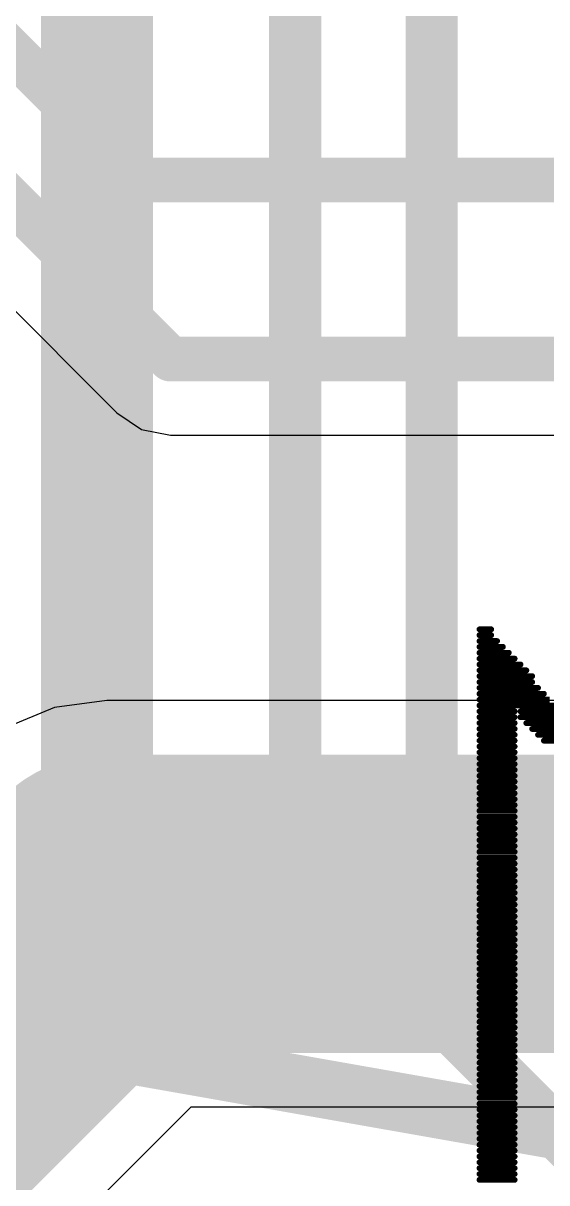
# Model space of a CAD drawing. Header units: inches. Extents: x -8 to 386, y -12 to 64.
# Drawn here: x 3.968 to 5.752, y -2.677 to 1.271 of the extents above; entities that cross this region are included whole.
import ezdxf

# ---------------------------------------------------------------- set-up
doc = ezdxf.new("R2010")
doc.units = ezdxf.units.IN
for name, color, linetype in [('Board_outline', 216, 'Continuous'), ('Bottom Layer', 5, 'Continuous'), ('Bottom Overlay', 54, 'Continuous'), ('Top Layer', 1, 'Continuous'), ('Top Overlay', 2, 'Continuous')]:
    doc.layers.add(name, color=color, linetype=linetype)

msp = doc.modelspace()

# ---------------------------------------------------------------- linework, layer by layer
at = {"layer": 'Board_outline'}
msp.add_lwpolyline([(37.5368, 13.3604, 0.254, 0.254, 1), (-7.4632, 13.3604, 0.254, 0.254, 1)], format="xyseb", close=True, dxfattribs=at)
at = {"layer": 'Bottom Layer'}
for points in [[(5.3594, -1.4224, 0.1778, 0.1778, 0), (5.3594, 3.1496, 0.1778, 0.1778, 0)], [(4.8946, -1.6149, 0.1778, 0.1778, 0), (4.8946, 2.9571, 0.1778, 0.1778, 0)], [(4.2193, -1.7614, 0.381, 0.381, 0), (4.2193, 1.7243, 0.381, 0.381, 0)], [(5.3594, -1.4224, 0.1778, 0.1778, 0), (6.2992, -2.3622, 0.1778, 0.1778, 0)], [(4.8946, -1.6149, 0.1778, 0.1778, 0), (6.1067, -2.827, 0.1778, 0.1778, 0)], [(2.732, -3.2488, 0.381, 0.381, 0), (4.2193, -1.7614, 0.381, 0.381, 0)]]:
    msp.add_lwpolyline(points, format="xyseb", dxfattribs=at)
for points in [[(5.3149, -1.4224, 0.0889, 0.0889, 1), (5.4038, -1.4224, 0.0889, 0.0889, 1)], [(5.3149, -1.4224, 0.0889, 0.0889, 1), (5.4038, -1.4224, 0.0889, 0.0889, 1)], [(4.8501, -1.6149, 0.0889, 0.0889, 1), (4.939, -1.6149, 0.0889, 0.0889, 1)], [(4.8501, -1.6149, 0.0889, 0.0889, 1), (4.939, -1.6149, 0.0889, 0.0889, 1)], [(4.1241, -1.7614, 0.1905, 0.1905, 1), (4.3146, -1.7614, 0.1905, 0.1905, 1)], [(4.1241, -1.7614, 0.1905, 0.1905, 1), (4.3146, -1.7614, 0.1905, 0.1905, 1)]]:
    msp.add_lwpolyline(points, format="xyseb", close=True, dxfattribs=at)
at = {"layer": 'Bottom Overlay'}
for points in [[(5.5223, -0.7931, 0.0199, 0.0199, 0), (5.5621, -0.7931, 0.0199, 0.0199, 0)], [(5.5223, -0.813, 0.0199, 0.0199, 0), (5.5621, -0.813, 0.0199, 0.0199, 0)], [(5.5223, -0.833, 0.0199, 0.0199, 0), (5.5821, -0.833, 0.0199, 0.0199, 0)], [(5.5223, -0.8529, 0.0199, 0.0199, 0), (5.602, -0.8529, 0.0199, 0.0199, 0)], [(5.5223, -0.8729, 0.0199, 0.0199, 0), (5.622, -0.8729, 0.0199, 0.0199, 0)], [(5.5223, -0.8928, 0.0199, 0.0199, 0), (5.6419, -0.8928, 0.0199, 0.0199, 0)], [(5.5223, -0.9127, 0.0199, 0.0199, 0), (5.6618, -0.9127, 0.0199, 0.0199, 0)], [(5.5223, -0.9327, 0.0199, 0.0199, 0), (5.6818, -0.9327, 0.0199, 0.0199, 0)], [(5.5223, -0.9526, 0.0199, 0.0199, 0), (5.7017, -0.9526, 0.0199, 0.0199, 0)], [(5.5223, -0.9726, 0.0199, 0.0199, 0), (5.7017, -0.9726, 0.0199, 0.0199, 0)], [(5.5223, -0.9925, 0.0199, 0.0199, 0), (5.7217, -0.9925, 0.0199, 0.0199, 0)], [(5.5223, -1.0124, 0.0199, 0.0199, 0), (5.7416, -1.0124, 0.0199, 0.0199, 0)], [(5.5223, -1.0324, 0.0199, 0.0199, 0), (5.7615, -1.0324, 0.0199, 0.0199, 0)], [(5.5223, -1.0523, 0.0199, 0.0199, 0), (5.7815, -1.0523, 0.0199, 0.0199, 0)], [(5.5223, -1.0723, 0.0199, 0.0199, 0), (5.6419, -1.0723, 0.0199, 0.0199, 0)], [(5.6618, -1.0723, 0.0199, 0.0199, 0), (5.8014, -1.0723, 0.0199, 0.0199, 0)], [(5.5223, -1.0922, 0.0199, 0.0199, 0), (5.6419, -1.0922, 0.0199, 0.0199, 0)], [(5.5223, -1.1121, 0.0199, 0.0199, 0), (5.6419, -1.1121, 0.0199, 0.0199, 0)], [(5.6618, -1.0922, 0.0199, 0.0199, 0), (5.8014, -1.0922, 0.0199, 0.0199, 0)], [(5.6818, -1.1121, 0.0199, 0.0199, 0), (5.8214, -1.1121, 0.0199, 0.0199, 0)], [(5.5223, -1.1321, 0.0199, 0.0199, 0), (5.6419, -1.1321, 0.0199, 0.0199, 0)], [(5.5223, -1.152, 0.0199, 0.0199, 0), (5.6419, -1.152, 0.0199, 0.0199, 0)], [(5.7017, -1.1321, 0.0199, 0.0199, 0), (5.8413, -1.1321, 0.0199, 0.0199, 0)], [(5.7217, -1.152, 0.0199, 0.0199, 0), (5.8612, -1.152, 0.0199, 0.0199, 0)], [(5.5223, -1.172, 0.0199, 0.0199, 0), (5.6419, -1.172, 0.0199, 0.0199, 0)], [(5.5223, -1.1919, 0.0199, 0.0199, 0), (5.6419, -1.1919, 0.0199, 0.0199, 0)], [(5.7416, -1.172, 0.0199, 0.0199, 0), (5.8812, -1.172, 0.0199, 0.0199, 0)], [(5.5223, -1.2118, 0.0199, 0.0199, 0), (5.6419, -1.2118, 0.0199, 0.0199, 0)], [(5.5223, -1.2318, 0.0199, 0.0199, 0), (5.6419, -1.2318, 0.0199, 0.0199, 0)], [(5.5223, -1.2517, 0.0199, 0.0199, 0), (5.6419, -1.2517, 0.0199, 0.0199, 0)], [(5.5223, -1.2717, 0.0199, 0.0199, 0), (5.6419, -1.2717, 0.0199, 0.0199, 0)], [(5.5223, -1.2916, 0.0199, 0.0199, 0), (5.6419, -1.2916, 0.0199, 0.0199, 0)], [(5.5223, -1.3115, 0.0199, 0.0199, 0), (5.6419, -1.3115, 0.0199, 0.0199, 0)], [(5.5223, -1.3315, 0.0199, 0.0199, 0), (5.6419, -1.3315, 0.0199, 0.0199, 0)], [(5.5223, -1.3514, 0.0199, 0.0199, 0), (5.6419, -1.3514, 0.0199, 0.0199, 0)], [(5.5223, -1.3714, 0.0199, 0.0199, 0), (5.6419, -1.3714, 0.0199, 0.0199, 0)], [(5.5223, -1.3913, 0.0199, 0.0199, 0), (5.6419, -1.3913, 0.0199, 0.0199, 0)], [(5.5223, -1.4112, 0.0199, 0.0199, 0), (5.6419, -1.4112, 0.0199, 0.0199, 0)], [(5.5223, -1.4312, 0.0199, 0.0199, 0), (5.6419, -1.4312, 0.0199, 0.0199, 0)], [(5.5223, -1.4511, 0.0199, 0.0199, 0), (5.6419, -1.4511, 0.0199, 0.0199, 0)], [(5.5223, -1.4711, 0.0199, 0.0199, 0), (5.6419, -1.4711, 0.0199, 0.0199, 0)], [(5.5223, -1.491, 0.0199, 0.0199, 0), (5.6419, -1.491, 0.0199, 0.0199, 0)], [(5.5223, -1.5109, 0.0199, 0.0199, 0), (5.6419, -1.5109, 0.0199, 0.0199, 0)], [(5.5223, -1.5309, 0.0199, 0.0199, 0), (5.6419, -1.5309, 0.0199, 0.0199, 0)], [(5.5223, -1.5508, 0.0199, 0.0199, 0), (5.6419, -1.5508, 0.0199, 0.0199, 0)], [(5.5223, -1.5708, 0.0199, 0.0199, 0), (5.6419, -1.5708, 0.0199, 0.0199, 0)], [(5.5223, -1.5907, 0.0199, 0.0199, 0), (5.6419, -1.5907, 0.0199, 0.0199, 0)], [(5.5223, -1.6106, 0.0199, 0.0199, 0), (5.6419, -1.6106, 0.0199, 0.0199, 0)], [(5.5223, -1.6306, 0.0199, 0.0199, 0), (5.6419, -1.6306, 0.0199, 0.0199, 0)], [(5.5223, -1.6505, 0.0199, 0.0199, 0), (5.6419, -1.6505, 0.0199, 0.0199, 0)], [(5.5223, -1.6705, 0.0199, 0.0199, 0), (5.6419, -1.6705, 0.0199, 0.0199, 0)], [(5.5223, -1.6904, 0.0199, 0.0199, 0), (5.6419, -1.6904, 0.0199, 0.0199, 0)], [(5.5223, -1.7103, 0.0199, 0.0199, 0), (5.6419, -1.7103, 0.0199, 0.0199, 0)], [(5.5223, -1.7303, 0.0199, 0.0199, 0), (5.6419, -1.7303, 0.0199, 0.0199, 0)], [(5.5223, -1.7502, 0.0199, 0.0199, 0), (5.6419, -1.7502, 0.0199, 0.0199, 0)], [(5.5223, -1.7702, 0.0199, 0.0199, 0), (5.6419, -1.7702, 0.0199, 0.0199, 0)], [(5.5223, -1.7901, 0.0199, 0.0199, 0), (5.6419, -1.7901, 0.0199, 0.0199, 0)], [(5.5223, -1.81, 0.0199, 0.0199, 0), (5.6419, -1.81, 0.0199, 0.0199, 0)], [(5.5223, -1.83, 0.0199, 0.0199, 0), (5.6419, -1.83, 0.0199, 0.0199, 0)], [(5.5223, -1.8499, 0.0199, 0.0199, 0), (5.6419, -1.8499, 0.0199, 0.0199, 0)], [(5.5223, -1.8699, 0.0199, 0.0199, 0), (5.6419, -1.8699, 0.0199, 0.0199, 0)], [(5.5223, -1.8898, 0.0199, 0.0199, 0), (5.6419, -1.8898, 0.0199, 0.0199, 0)], [(5.5223, -1.9097, 0.0199, 0.0199, 0), (5.6419, -1.9097, 0.0199, 0.0199, 0)], [(5.5223, -1.9297, 0.0199, 0.0199, 0), (5.6419, -1.9297, 0.0199, 0.0199, 0)], [(5.5223, -1.9496, 0.0199, 0.0199, 0), (5.6419, -1.9496, 0.0199, 0.0199, 0)], [(5.5223, -1.9696, 0.0199, 0.0199, 0), (5.6419, -1.9696, 0.0199, 0.0199, 0)], [(5.5223, -1.9895, 0.0199, 0.0199, 0), (5.6419, -1.9895, 0.0199, 0.0199, 0)], [(5.5223, -2.0094, 0.0199, 0.0199, 0), (5.6419, -2.0094, 0.0199, 0.0199, 0)], [(5.5223, -2.0294, 0.0199, 0.0199, 0), (5.6419, -2.0294, 0.0199, 0.0199, 0)], [(5.5223, -2.0493, 0.0199, 0.0199, 0), (5.6419, -2.0493, 0.0199, 0.0199, 0)], [(5.5223, -2.0693, 0.0199, 0.0199, 0), (5.6419, -2.0693, 0.0199, 0.0199, 0)], [(5.5223, -2.0892, 0.0199, 0.0199, 0), (5.6419, -2.0892, 0.0199, 0.0199, 0)], [(5.5223, -2.1091, 0.0199, 0.0199, 0), (5.6419, -2.1091, 0.0199, 0.0199, 0)], [(5.5223, -2.1291, 0.0199, 0.0199, 0), (5.6419, -2.1291, 0.0199, 0.0199, 0)], [(5.5223, -2.149, 0.0199, 0.0199, 0), (5.6419, -2.149, 0.0199, 0.0199, 0)], [(5.5223, -2.169, 0.0199, 0.0199, 0), (5.6419, -2.169, 0.0199, 0.0199, 0)], [(5.5223, -2.1889, 0.0199, 0.0199, 0), (5.6419, -2.1889, 0.0199, 0.0199, 0)], [(5.5223, -2.2089, 0.0199, 0.0199, 0), (5.6419, -2.2089, 0.0199, 0.0199, 0)], [(5.5223, -2.2288, 0.0199, 0.0199, 0), (5.6419, -2.2288, 0.0199, 0.0199, 0)], [(5.5223, -2.2487, 0.0199, 0.0199, 0), (5.6419, -2.2487, 0.0199, 0.0199, 0)], [(5.5223, -2.2687, 0.0199, 0.0199, 0), (5.6419, -2.2687, 0.0199, 0.0199, 0)], [(5.5223, -2.2886, 0.0199, 0.0199, 0), (5.6419, -2.2886, 0.0199, 0.0199, 0)], [(5.5223, -2.3086, 0.0199, 0.0199, 0), (5.6419, -2.3086, 0.0199, 0.0199, 0)], [(5.5223, -2.3285, 0.0199, 0.0199, 0), (5.6419, -2.3285, 0.0199, 0.0199, 0)], [(5.5223, -2.3484, 0.0199, 0.0199, 0), (5.6419, -2.3484, 0.0199, 0.0199, 0)], [(5.5223, -2.3684, 0.0199, 0.0199, 0), (5.6419, -2.3684, 0.0199, 0.0199, 0)], [(5.5223, -2.3883, 0.0199, 0.0199, 0), (5.6419, -2.3883, 0.0199, 0.0199, 0)], [(5.5223, -2.4083, 0.0199, 0.0199, 0), (5.6419, -2.4083, 0.0199, 0.0199, 0)], [(5.5223, -2.4282, 0.0199, 0.0199, 0), (5.6419, -2.4282, 0.0199, 0.0199, 0)], [(5.5223, -2.4481, 0.0199, 0.0199, 0), (5.6419, -2.4481, 0.0199, 0.0199, 0)], [(5.5223, -2.4681, 0.0199, 0.0199, 0), (5.6419, -2.4681, 0.0199, 0.0199, 0)], [(5.5223, -2.488, 0.0199, 0.0199, 0), (5.6419, -2.488, 0.0199, 0.0199, 0)], [(5.5223, -2.508, 0.0199, 0.0199, 0), (5.6419, -2.508, 0.0199, 0.0199, 0)], [(5.5223, -2.5279, 0.0199, 0.0199, 0), (5.6419, -2.5279, 0.0199, 0.0199, 0)], [(5.5223, -2.5478, 0.0199, 0.0199, 0), (5.6419, -2.5478, 0.0199, 0.0199, 0)], [(5.5223, -2.5678, 0.0199, 0.0199, 0), (5.6419, -2.5678, 0.0199, 0.0199, 0)], [(5.5223, -2.5877, 0.0199, 0.0199, 0), (5.6419, -2.5877, 0.0199, 0.0199, 0)], [(5.5223, -2.6077, 0.0199, 0.0199, 0), (5.6419, -2.6077, 0.0199, 0.0199, 0)], [(5.5223, -2.6276, 0.0199, 0.0199, 0), (5.6419, -2.6276, 0.0199, 0.0199, 0)], [(5.5223, -2.6475, 0.0199, 0.0199, 0), (5.6419, -2.6475, 0.0199, 0.0199, 0)], [(5.5223, -2.6675, 0.0199, 0.0199, 0), (5.6419, -2.6675, 0.0199, 0.0199, 0)]]:
    msp.add_lwpolyline(points, format="xyseb", dxfattribs=at)
for points in [[(5.5173, -0.7931, 0.00997, 0.00997, 1), (5.5272, -0.7931, 0.00997, 0.00997, 1)], [(5.5571, -0.7931, 0.00997, 0.00997, 1), (5.5671, -0.7931, 0.00997, 0.00997, 1)], [(5.5173, -0.813, 0.00997, 0.00997, 1), (5.5272, -0.813, 0.00997, 0.00997, 1)], [(5.5173, -0.833, 0.00997, 0.00997, 1), (5.5272, -0.833, 0.00997, 0.00997, 1)], [(5.5571, -0.813, 0.00997, 0.00997, 1), (5.5671, -0.813, 0.00997, 0.00997, 1)], [(5.5771, -0.833, 0.00997, 0.00997, 1), (5.5871, -0.833, 0.00997, 0.00997, 1)], [(5.5173, -0.8529, 0.00997, 0.00997, 1), (5.5272, -0.8529, 0.00997, 0.00997, 1)], [(5.5173, -0.8729, 0.00997, 0.00997, 1), (5.5272, -0.8729, 0.00997, 0.00997, 1)], [(5.597, -0.8529, 0.00997, 0.00997, 1), (5.607, -0.8529, 0.00997, 0.00997, 1)], [(5.617, -0.8729, 0.00997, 0.00997, 1), (5.6269, -0.8729, 0.00997, 0.00997, 1)], [(5.5173, -0.8928, 0.00997, 0.00997, 1), (5.5272, -0.8928, 0.00997, 0.00997, 1)], [(5.5173, -0.9127, 0.00997, 0.00997, 1), (5.5272, -0.9127, 0.00997, 0.00997, 1)], [(5.6369, -0.8928, 0.00997, 0.00997, 1), (5.6469, -0.8928, 0.00997, 0.00997, 1)], [(5.6569, -0.9127, 0.00997, 0.00997, 1), (5.6668, -0.9127, 0.00997, 0.00997, 1)], [(5.5173, -0.9327, 0.00997, 0.00997, 1), (5.5272, -0.9327, 0.00997, 0.00997, 1)], [(5.5173, -0.9526, 0.00997, 0.00997, 1), (5.5272, -0.9526, 0.00997, 0.00997, 1)], [(5.6768, -0.9327, 0.00997, 0.00997, 1), (5.6868, -0.9327, 0.00997, 0.00997, 1)], [(5.6967, -0.9526, 0.00997, 0.00997, 1), (5.7067, -0.9526, 0.00997, 0.00997, 1)], [(5.5173, -0.9726, 0.00997, 0.00997, 1), (5.5272, -0.9726, 0.00997, 0.00997, 1)], [(5.5173, -0.9925, 0.00997, 0.00997, 1), (5.5272, -0.9925, 0.00997, 0.00997, 1)], [(5.6967, -0.9726, 0.00997, 0.00997, 1), (5.7067, -0.9726, 0.00997, 0.00997, 1)], [(5.7167, -0.9925, 0.00997, 0.00997, 1), (5.7266, -0.9925, 0.00997, 0.00997, 1)], [(5.5173, -1.0124, 0.00997, 0.00997, 1), (5.5272, -1.0124, 0.00997, 0.00997, 1)], [(5.5173, -1.0324, 0.00997, 0.00997, 1), (5.5272, -1.0324, 0.00997, 0.00997, 1)], [(5.7366, -1.0124, 0.00997, 0.00997, 1), (5.7466, -1.0124, 0.00997, 0.00997, 1)], [(5.5173, -1.0523, 0.00997, 0.00997, 1), (5.5272, -1.0523, 0.00997, 0.00997, 1)], [(5.5173, -1.0723, 0.00997, 0.00997, 1), (5.5272, -1.0723, 0.00997, 0.00997, 1)], [(5.6369, -1.0723, 0.00997, 0.00997, 1), (5.6469, -1.0723, 0.00997, 0.00997, 1)], [(5.6569, -1.0723, 0.00997, 0.00997, 1), (5.6668, -1.0723, 0.00997, 0.00997, 1)], [(5.5173, -1.0922, 0.00997, 0.00997, 1), (5.5272, -1.0922, 0.00997, 0.00997, 1)], [(5.5173, -1.1121, 0.00997, 0.00997, 1), (5.5272, -1.1121, 0.00997, 0.00997, 1)], [(5.6369, -1.0922, 0.00997, 0.00997, 1), (5.6469, -1.0922, 0.00997, 0.00997, 1)], [(5.6369, -1.1121, 0.00997, 0.00997, 1), (5.6469, -1.1121, 0.00997, 0.00997, 1)], [(5.6569, -1.0922, 0.00997, 0.00997, 1), (5.6668, -1.0922, 0.00997, 0.00997, 1)], [(5.6768, -1.1121, 0.00997, 0.00997, 1), (5.6868, -1.1121, 0.00997, 0.00997, 1)], [(5.5173, -1.1321, 0.00997, 0.00997, 1), (5.5272, -1.1321, 0.00997, 0.00997, 1)], [(5.5173, -1.152, 0.00997, 0.00997, 1), (5.5272, -1.152, 0.00997, 0.00997, 1)], [(5.6369, -1.1321, 0.00997, 0.00997, 1), (5.6469, -1.1321, 0.00997, 0.00997, 1)], [(5.6369, -1.152, 0.00997, 0.00997, 1), (5.6469, -1.152, 0.00997, 0.00997, 1)], [(5.6967, -1.1321, 0.00997, 0.00997, 1), (5.7067, -1.1321, 0.00997, 0.00997, 1)], [(5.7167, -1.152, 0.00997, 0.00997, 1), (5.7266, -1.152, 0.00997, 0.00997, 1)], [(5.5173, -1.172, 0.00997, 0.00997, 1), (5.5272, -1.172, 0.00997, 0.00997, 1)], [(5.5173, -1.1919, 0.00997, 0.00997, 1), (5.5272, -1.1919, 0.00997, 0.00997, 1)], [(5.6369, -1.172, 0.00997, 0.00997, 1), (5.6469, -1.172, 0.00997, 0.00997, 1)], [(5.6369, -1.1919, 0.00997, 0.00997, 1), (5.6469, -1.1919, 0.00997, 0.00997, 1)], [(5.7366, -1.172, 0.00997, 0.00997, 1), (5.7466, -1.172, 0.00997, 0.00997, 1)], [(5.5173, -1.2118, 0.00997, 0.00997, 1), (5.5272, -1.2118, 0.00997, 0.00997, 1)], [(5.5173, -1.2318, 0.00997, 0.00997, 1), (5.5272, -1.2318, 0.00997, 0.00997, 1)], [(5.6369, -1.2118, 0.00997, 0.00997, 1), (5.6469, -1.2118, 0.00997, 0.00997, 1)], [(5.6369, -1.2318, 0.00997, 0.00997, 1), (5.6469, -1.2318, 0.00997, 0.00997, 1)], [(5.5173, -1.2517, 0.00997, 0.00997, 1), (5.5272, -1.2517, 0.00997, 0.00997, 1)], [(5.5173, -1.2717, 0.00997, 0.00997, 1), (5.5272, -1.2717, 0.00997, 0.00997, 1)], [(5.6369, -1.2517, 0.00997, 0.00997, 1), (5.6469, -1.2517, 0.00997, 0.00997, 1)], [(5.6369, -1.2717, 0.00997, 0.00997, 1), (5.6469, -1.2717, 0.00997, 0.00997, 1)], [(5.5173, -1.2916, 0.00997, 0.00997, 1), (5.5272, -1.2916, 0.00997, 0.00997, 1)], [(5.5173, -1.3115, 0.00997, 0.00997, 1), (5.5272, -1.3115, 0.00997, 0.00997, 1)], [(5.6369, -1.2916, 0.00997, 0.00997, 1), (5.6469, -1.2916, 0.00997, 0.00997, 1)], [(5.6369, -1.3115, 0.00997, 0.00997, 1), (5.6469, -1.3115, 0.00997, 0.00997, 1)], [(5.5173, -1.3315, 0.00997, 0.00997, 1), (5.5272, -1.3315, 0.00997, 0.00997, 1)], [(5.5173, -1.3514, 0.00997, 0.00997, 1), (5.5272, -1.3514, 0.00997, 0.00997, 1)], [(5.6369, -1.3315, 0.00997, 0.00997, 1), (5.6469, -1.3315, 0.00997, 0.00997, 1)], [(5.6369, -1.3514, 0.00997, 0.00997, 1), (5.6469, -1.3514, 0.00997, 0.00997, 1)], [(5.5173, -1.3714, 0.00997, 0.00997, 1), (5.5272, -1.3714, 0.00997, 0.00997, 1)], [(5.5173, -1.3913, 0.00997, 0.00997, 1), (5.5272, -1.3913, 0.00997, 0.00997, 1)], [(5.6369, -1.3714, 0.00997, 0.00997, 1), (5.6469, -1.3714, 0.00997, 0.00997, 1)], [(5.6369, -1.3913, 0.00997, 0.00997, 1), (5.6469, -1.3913, 0.00997, 0.00997, 1)], [(5.5173, -1.4112, 0.00997, 0.00997, 1), (5.5272, -1.4112, 0.00997, 0.00997, 1)], [(5.5173, -1.4312, 0.00997, 0.00997, 1), (5.5272, -1.4312, 0.00997, 0.00997, 1)], [(5.6369, -1.4112, 0.00997, 0.00997, 1), (5.6469, -1.4112, 0.00997, 0.00997, 1)], [(5.6369, -1.4312, 0.00997, 0.00997, 1), (5.6469, -1.4312, 0.00997, 0.00997, 1)], [(5.5173, -1.4511, 0.00997, 0.00997, 1), (5.5272, -1.4511, 0.00997, 0.00997, 1)], [(5.6369, -1.4511, 0.00997, 0.00997, 1), (5.6469, -1.4511, 0.00997, 0.00997, 1)], [(5.5173, -1.4711, 0.00997, 0.00997, 1), (5.5272, -1.4711, 0.00997, 0.00997, 1)], [(5.5173, -1.491, 0.00997, 0.00997, 1), (5.5272, -1.491, 0.00997, 0.00997, 1)], [(5.6369, -1.4711, 0.00997, 0.00997, 1), (5.6469, -1.4711, 0.00997, 0.00997, 1)], [(5.6369, -1.491, 0.00997, 0.00997, 1), (5.6469, -1.491, 0.00997, 0.00997, 1)], [(5.5173, -1.5109, 0.00997, 0.00997, 1), (5.5272, -1.5109, 0.00997, 0.00997, 1)], [(5.5173, -1.5309, 0.00997, 0.00997, 1), (5.5272, -1.5309, 0.00997, 0.00997, 1)], [(5.6369, -1.5109, 0.00997, 0.00997, 1), (5.6469, -1.5109, 0.00997, 0.00997, 1)], [(5.6369, -1.5309, 0.00997, 0.00997, 1), (5.6469, -1.5309, 0.00997, 0.00997, 1)], [(5.5173, -1.5508, 0.00997, 0.00997, 1), (5.5272, -1.5508, 0.00997, 0.00997, 1)], [(5.5173, -1.5708, 0.00997, 0.00997, 1), (5.5272, -1.5708, 0.00997, 0.00997, 1)], [(5.6369, -1.5508, 0.00997, 0.00997, 1), (5.6469, -1.5508, 0.00997, 0.00997, 1)], [(5.6369, -1.5708, 0.00997, 0.00997, 1), (5.6469, -1.5708, 0.00997, 0.00997, 1)], [(5.5173, -1.5907, 0.00997, 0.00997, 1), (5.5272, -1.5907, 0.00997, 0.00997, 1)], [(5.5173, -1.6106, 0.00997, 0.00997, 1), (5.5272, -1.6106, 0.00997, 0.00997, 1)], [(5.6369, -1.5907, 0.00997, 0.00997, 1), (5.6469, -1.5907, 0.00997, 0.00997, 1)], [(5.6369, -1.6106, 0.00997, 0.00997, 1), (5.6469, -1.6106, 0.00997, 0.00997, 1)], [(5.5173, -1.6306, 0.00997, 0.00997, 1), (5.5272, -1.6306, 0.00997, 0.00997, 1)], [(5.5173, -1.6505, 0.00997, 0.00997, 1), (5.5272, -1.6505, 0.00997, 0.00997, 1)], [(5.6369, -1.6306, 0.00997, 0.00997, 1), (5.6469, -1.6306, 0.00997, 0.00997, 1)], [(5.6369, -1.6505, 0.00997, 0.00997, 1), (5.6469, -1.6505, 0.00997, 0.00997, 1)], [(5.5173, -1.6705, 0.00997, 0.00997, 1), (5.5272, -1.6705, 0.00997, 0.00997, 1)], [(5.5173, -1.6904, 0.00997, 0.00997, 1), (5.5272, -1.6904, 0.00997, 0.00997, 1)], [(5.6369, -1.6705, 0.00997, 0.00997, 1), (5.6469, -1.6705, 0.00997, 0.00997, 1)], [(5.6369, -1.6904, 0.00997, 0.00997, 1), (5.6469, -1.6904, 0.00997, 0.00997, 1)], [(5.5173, -1.7103, 0.00997, 0.00997, 1), (5.5272, -1.7103, 0.00997, 0.00997, 1)], [(5.5173, -1.7303, 0.00997, 0.00997, 1), (5.5272, -1.7303, 0.00997, 0.00997, 1)], [(5.6369, -1.7103, 0.00997, 0.00997, 1), (5.6469, -1.7103, 0.00997, 0.00997, 1)], [(5.6369, -1.7303, 0.00997, 0.00997, 1), (5.6469, -1.7303, 0.00997, 0.00997, 1)], [(5.5173, -1.7502, 0.00997, 0.00997, 1), (5.5272, -1.7502, 0.00997, 0.00997, 1)], [(5.5173, -1.7702, 0.00997, 0.00997, 1), (5.5272, -1.7702, 0.00997, 0.00997, 1)], [(5.6369, -1.7502, 0.00997, 0.00997, 1), (5.6469, -1.7502, 0.00997, 0.00997, 1)], [(5.6369, -1.7702, 0.00997, 0.00997, 1), (5.6469, -1.7702, 0.00997, 0.00997, 1)], [(5.5173, -1.7901, 0.00997, 0.00997, 1), (5.5272, -1.7901, 0.00997, 0.00997, 1)], [(5.5173, -1.81, 0.00997, 0.00997, 1), (5.5272, -1.81, 0.00997, 0.00997, 1)], [(5.6369, -1.7901, 0.00997, 0.00997, 1), (5.6469, -1.7901, 0.00997, 0.00997, 1)], [(5.6369, -1.81, 0.00997, 0.00997, 1), (5.6469, -1.81, 0.00997, 0.00997, 1)], [(5.5173, -1.83, 0.00997, 0.00997, 1), (5.5272, -1.83, 0.00997, 0.00997, 1)], [(5.5173, -1.8499, 0.00997, 0.00997, 1), (5.5272, -1.8499, 0.00997, 0.00997, 1)], [(5.6369, -1.83, 0.00997, 0.00997, 1), (5.6469, -1.83, 0.00997, 0.00997, 1)], [(5.6369, -1.8499, 0.00997, 0.00997, 1), (5.6469, -1.8499, 0.00997, 0.00997, 1)], [(5.5173, -1.8699, 0.00997, 0.00997, 1), (5.5272, -1.8699, 0.00997, 0.00997, 1)], [(5.5173, -1.8898, 0.00997, 0.00997, 1), (5.5272, -1.8898, 0.00997, 0.00997, 1)], [(5.6369, -1.8699, 0.00997, 0.00997, 1), (5.6469, -1.8699, 0.00997, 0.00997, 1)], [(5.6369, -1.8898, 0.00997, 0.00997, 1), (5.6469, -1.8898, 0.00997, 0.00997, 1)], [(5.5173, -1.9097, 0.00997, 0.00997, 1), (5.5272, -1.9097, 0.00997, 0.00997, 1)], [(5.5173, -1.9297, 0.00997, 0.00997, 1), (5.5272, -1.9297, 0.00997, 0.00997, 1)], [(5.6369, -1.9097, 0.00997, 0.00997, 1), (5.6469, -1.9097, 0.00997, 0.00997, 1)], [(5.6369, -1.9297, 0.00997, 0.00997, 1), (5.6469, -1.9297, 0.00997, 0.00997, 1)], [(5.5173, -1.9496, 0.00997, 0.00997, 1), (5.5272, -1.9496, 0.00997, 0.00997, 1)], [(5.5173, -1.9696, 0.00997, 0.00997, 1), (5.5272, -1.9696, 0.00997, 0.00997, 1)], [(5.6369, -1.9496, 0.00997, 0.00997, 1), (5.6469, -1.9496, 0.00997, 0.00997, 1)], [(5.6369, -1.9696, 0.00997, 0.00997, 1), (5.6469, -1.9696, 0.00997, 0.00997, 1)], [(5.5173, -1.9895, 0.00997, 0.00997, 1), (5.5272, -1.9895, 0.00997, 0.00997, 1)], [(5.5173, -2.0094, 0.00997, 0.00997, 1), (5.5272, -2.0094, 0.00997, 0.00997, 1)], [(5.6369, -1.9895, 0.00997, 0.00997, 1), (5.6469, -1.9895, 0.00997, 0.00997, 1)], [(5.6369, -2.0094, 0.00997, 0.00997, 1), (5.6469, -2.0094, 0.00997, 0.00997, 1)], [(5.5173, -2.0294, 0.00997, 0.00997, 1), (5.5272, -2.0294, 0.00997, 0.00997, 1)], [(5.5173, -2.0493, 0.00997, 0.00997, 1), (5.5272, -2.0493, 0.00997, 0.00997, 1)], [(5.6369, -2.0294, 0.00997, 0.00997, 1), (5.6469, -2.0294, 0.00997, 0.00997, 1)], [(5.6369, -2.0493, 0.00997, 0.00997, 1), (5.6469, -2.0493, 0.00997, 0.00997, 1)], [(5.5173, -2.0693, 0.00997, 0.00997, 1), (5.5272, -2.0693, 0.00997, 0.00997, 1)], [(5.5173, -2.0892, 0.00997, 0.00997, 1), (5.5272, -2.0892, 0.00997, 0.00997, 1)], [(5.6369, -2.0693, 0.00997, 0.00997, 1), (5.6469, -2.0693, 0.00997, 0.00997, 1)], [(5.6369, -2.0892, 0.00997, 0.00997, 1), (5.6469, -2.0892, 0.00997, 0.00997, 1)], [(5.5173, -2.1091, 0.00997, 0.00997, 1), (5.5272, -2.1091, 0.00997, 0.00997, 1)], [(5.5173, -2.1291, 0.00997, 0.00997, 1), (5.5272, -2.1291, 0.00997, 0.00997, 1)], [(5.6369, -2.1091, 0.00997, 0.00997, 1), (5.6469, -2.1091, 0.00997, 0.00997, 1)], [(5.6369, -2.1291, 0.00997, 0.00997, 1), (5.6469, -2.1291, 0.00997, 0.00997, 1)], [(5.5173, -2.149, 0.00997, 0.00997, 1), (5.5272, -2.149, 0.00997, 0.00997, 1)], [(5.5173, -2.169, 0.00997, 0.00997, 1), (5.5272, -2.169, 0.00997, 0.00997, 1)], [(5.6369, -2.149, 0.00997, 0.00997, 1), (5.6469, -2.149, 0.00997, 0.00997, 1)], [(5.6369, -2.169, 0.00997, 0.00997, 1), (5.6469, -2.169, 0.00997, 0.00997, 1)], [(5.5173, -2.1889, 0.00997, 0.00997, 1), (5.5272, -2.1889, 0.00997, 0.00997, 1)], [(5.5173, -2.2089, 0.00997, 0.00997, 1), (5.5272, -2.2089, 0.00997, 0.00997, 1)], [(5.6369, -2.1889, 0.00997, 0.00997, 1), (5.6469, -2.1889, 0.00997, 0.00997, 1)], [(5.6369, -2.2089, 0.00997, 0.00997, 1), (5.6469, -2.2089, 0.00997, 0.00997, 1)], [(5.5173, -2.2288, 0.00997, 0.00997, 1), (5.5272, -2.2288, 0.00997, 0.00997, 1)], [(5.5173, -2.2487, 0.00997, 0.00997, 1), (5.5272, -2.2487, 0.00997, 0.00997, 1)], [(5.6369, -2.2288, 0.00997, 0.00997, 1), (5.6469, -2.2288, 0.00997, 0.00997, 1)], [(5.6369, -2.2487, 0.00997, 0.00997, 1), (5.6469, -2.2487, 0.00997, 0.00997, 1)], [(5.5173, -2.2687, 0.00997, 0.00997, 1), (5.5272, -2.2687, 0.00997, 0.00997, 1)], [(5.5173, -2.2886, 0.00997, 0.00997, 1), (5.5272, -2.2886, 0.00997, 0.00997, 1)], [(5.6369, -2.2687, 0.00997, 0.00997, 1), (5.6469, -2.2687, 0.00997, 0.00997, 1)], [(5.6369, -2.2886, 0.00997, 0.00997, 1), (5.6469, -2.2886, 0.00997, 0.00997, 1)], [(5.5173, -2.3086, 0.00997, 0.00997, 1), (5.5272, -2.3086, 0.00997, 0.00997, 1)], [(5.5173, -2.3285, 0.00997, 0.00997, 1), (5.5272, -2.3285, 0.00997, 0.00997, 1)], [(5.6369, -2.3086, 0.00997, 0.00997, 1), (5.6469, -2.3086, 0.00997, 0.00997, 1)], [(5.6369, -2.3285, 0.00997, 0.00997, 1), (5.6469, -2.3285, 0.00997, 0.00997, 1)], [(5.5173, -2.3484, 0.00997, 0.00997, 1), (5.5272, -2.3484, 0.00997, 0.00997, 1)], [(5.5173, -2.3684, 0.00997, 0.00997, 1), (5.5272, -2.3684, 0.00997, 0.00997, 1)], [(5.6369, -2.3484, 0.00997, 0.00997, 1), (5.6469, -2.3484, 0.00997, 0.00997, 1)], [(5.6369, -2.3684, 0.00997, 0.00997, 1), (5.6469, -2.3684, 0.00997, 0.00997, 1)], [(5.5173, -2.3883, 0.00997, 0.00997, 1), (5.5272, -2.3883, 0.00997, 0.00997, 1)], [(5.5173, -2.4083, 0.00997, 0.00997, 1), (5.5272, -2.4083, 0.00997, 0.00997, 1)], [(5.6369, -2.3883, 0.00997, 0.00997, 1), (5.6469, -2.3883, 0.00997, 0.00997, 1)], [(5.6369, -2.4083, 0.00997, 0.00997, 1), (5.6469, -2.4083, 0.00997, 0.00997, 1)], [(5.5173, -2.4282, 0.00997, 0.00997, 1), (5.5272, -2.4282, 0.00997, 0.00997, 1)], [(5.5173, -2.4481, 0.00997, 0.00997, 1), (5.5272, -2.4481, 0.00997, 0.00997, 1)], [(5.6369, -2.4282, 0.00997, 0.00997, 1), (5.6469, -2.4282, 0.00997, 0.00997, 1)], [(5.6369, -2.4481, 0.00997, 0.00997, 1), (5.6469, -2.4481, 0.00997, 0.00997, 1)], [(5.5173, -2.4681, 0.00997, 0.00997, 1), (5.5272, -2.4681, 0.00997, 0.00997, 1)], [(5.5173, -2.488, 0.00997, 0.00997, 1), (5.5272, -2.488, 0.00997, 0.00997, 1)], [(5.6369, -2.4681, 0.00997, 0.00997, 1), (5.6469, -2.4681, 0.00997, 0.00997, 1)], [(5.6369, -2.488, 0.00997, 0.00997, 1), (5.6469, -2.488, 0.00997, 0.00997, 1)], [(5.5173, -2.508, 0.00997, 0.00997, 1), (5.5272, -2.508, 0.00997, 0.00997, 1)], [(5.5173, -2.5279, 0.00997, 0.00997, 1), (5.5272, -2.5279, 0.00997, 0.00997, 1)], [(5.6369, -2.508, 0.00997, 0.00997, 1), (5.6469, -2.508, 0.00997, 0.00997, 1)], [(5.6369, -2.5279, 0.00997, 0.00997, 1), (5.6469, -2.5279, 0.00997, 0.00997, 1)], [(5.5173, -2.5478, 0.00997, 0.00997, 1), (5.5272, -2.5478, 0.00997, 0.00997, 1)], [(5.5173, -2.5678, 0.00997, 0.00997, 1), (5.5272, -2.5678, 0.00997, 0.00997, 1)], [(5.6369, -2.5478, 0.00997, 0.00997, 1), (5.6469, -2.5478, 0.00997, 0.00997, 1)], [(5.6369, -2.5678, 0.00997, 0.00997, 1), (5.6469, -2.5678, 0.00997, 0.00997, 1)], [(5.5173, -2.5877, 0.00997, 0.00997, 1), (5.5272, -2.5877, 0.00997, 0.00997, 1)], [(5.5173, -2.6077, 0.00997, 0.00997, 1), (5.5272, -2.6077, 0.00997, 0.00997, 1)], [(5.6369, -2.5877, 0.00997, 0.00997, 1), (5.6469, -2.5877, 0.00997, 0.00997, 1)], [(5.6369, -2.6077, 0.00997, 0.00997, 1), (5.6469, -2.6077, 0.00997, 0.00997, 1)], [(5.5173, -2.6276, 0.00997, 0.00997, 1), (5.5272, -2.6276, 0.00997, 0.00997, 1)], [(5.5173, -2.6475, 0.00997, 0.00997, 1), (5.5272, -2.6475, 0.00997, 0.00997, 1)], [(5.6369, -2.6276, 0.00997, 0.00997, 1), (5.6469, -2.6276, 0.00997, 0.00997, 1)], [(5.6369, -2.6475, 0.00997, 0.00997, 1), (5.6469, -2.6475, 0.00997, 0.00997, 1)], [(5.5173, -2.6675, 0.00997, 0.00997, 1), (5.5272, -2.6675, 0.00997, 0.00997, 1)], [(5.6369, -2.6675, 0.00997, 0.00997, 1), (5.6469, -2.6675, 0.00997, 0.00997, 1)]]:
    msp.add_lwpolyline(points, format="xyseb", close=True, dxfattribs=at)
at = {"layer": 'Top Layer'}
for p, q in [((1.7088, 2.5223), (4.2873, -0.0561)), ((4.2873, -0.0561), (4.3713, -0.1123)), ((4.3713, -0.1123), (4.4704, -0.132)), ((4.4704, -0.132), (7.2863, -0.132)), ((4.0745, -1.0591), (3.9077, -1.1282)), ((4.2536, -1.0355), (4.0745, -1.0591)), ((7.1465, -1.0355), (4.2536, -1.0355)), ((3.728, -3.231), (4.5401, -2.4189)), ((4.5401, -2.4189), (7.2489, -2.4189))]:
    msp.add_line(p, q, dxfattribs=at)
for points in [[(1.5712, 3.5342, 0.1524, 0.1524, 0), (4.3688, 0.7366, 0.1524, 0.1524, 0)], [(1.8161, 2.7813, 0.1524, 0.1524, 0), (4.4704, 0.127, 0.1524, 0.1524, 0)], [(4.3688, 0.7366, 0.1524, 0.1524, 0), (6.9088, 0.7366, 0.1524, 0.1524, 0)], [(4.4704, 0.127, 0.1524, 0.1524, 0), (7.6962, 0.127, 0.1524, 0.1524, 0)], [(2.732, -3.2488, 1.016, 1.016, 0), (4.2536, -1.7272, 1.016, 1.016, 0)], [(4.2536, -1.7272, 1.016, 1.016, 0), (7.2489, -1.7272, 1.016, 1.016, 0)]]:
    msp.add_lwpolyline(points, format="xyseb", dxfattribs=at)
for points in [[(4.3307, 0.7366, 0.0762, 0.0762, 1), (4.4069, 0.7366, 0.0762, 0.0762, 1)], [(4.3307, 0.7366, 0.0762, 0.0762, 1), (4.4069, 0.7366, 0.0762, 0.0762, 1)], [(4.4323, 0.127, 0.0762, 0.0762, 1), (4.5085, 0.127, 0.0762, 0.0762, 1)], [(4.4323, 0.127, 0.0762, 0.0762, 1), (4.5085, 0.127, 0.0762, 0.0762, 1)], [(3.9996, -1.7272, 0.508, 0.508, 1), (4.5076, -1.7272, 0.508, 0.508, 1)], [(3.9996, -1.7272, 0.508, 0.508, 1), (4.5076, -1.7272, 0.508, 0.508, 1)]]:
    msp.add_lwpolyline(points, format="xyseb", close=True, dxfattribs=at)
at = {"layer": 'Top Overlay'}
msp.add_lwpolyline([(1.7018, -1.7776, 0.2, 0.2, 0), (21.7131, -5.3061, 0.2, 0.2, 0)], format="xyseb", dxfattribs=at)

doc.saveas('drawing.dxf')
